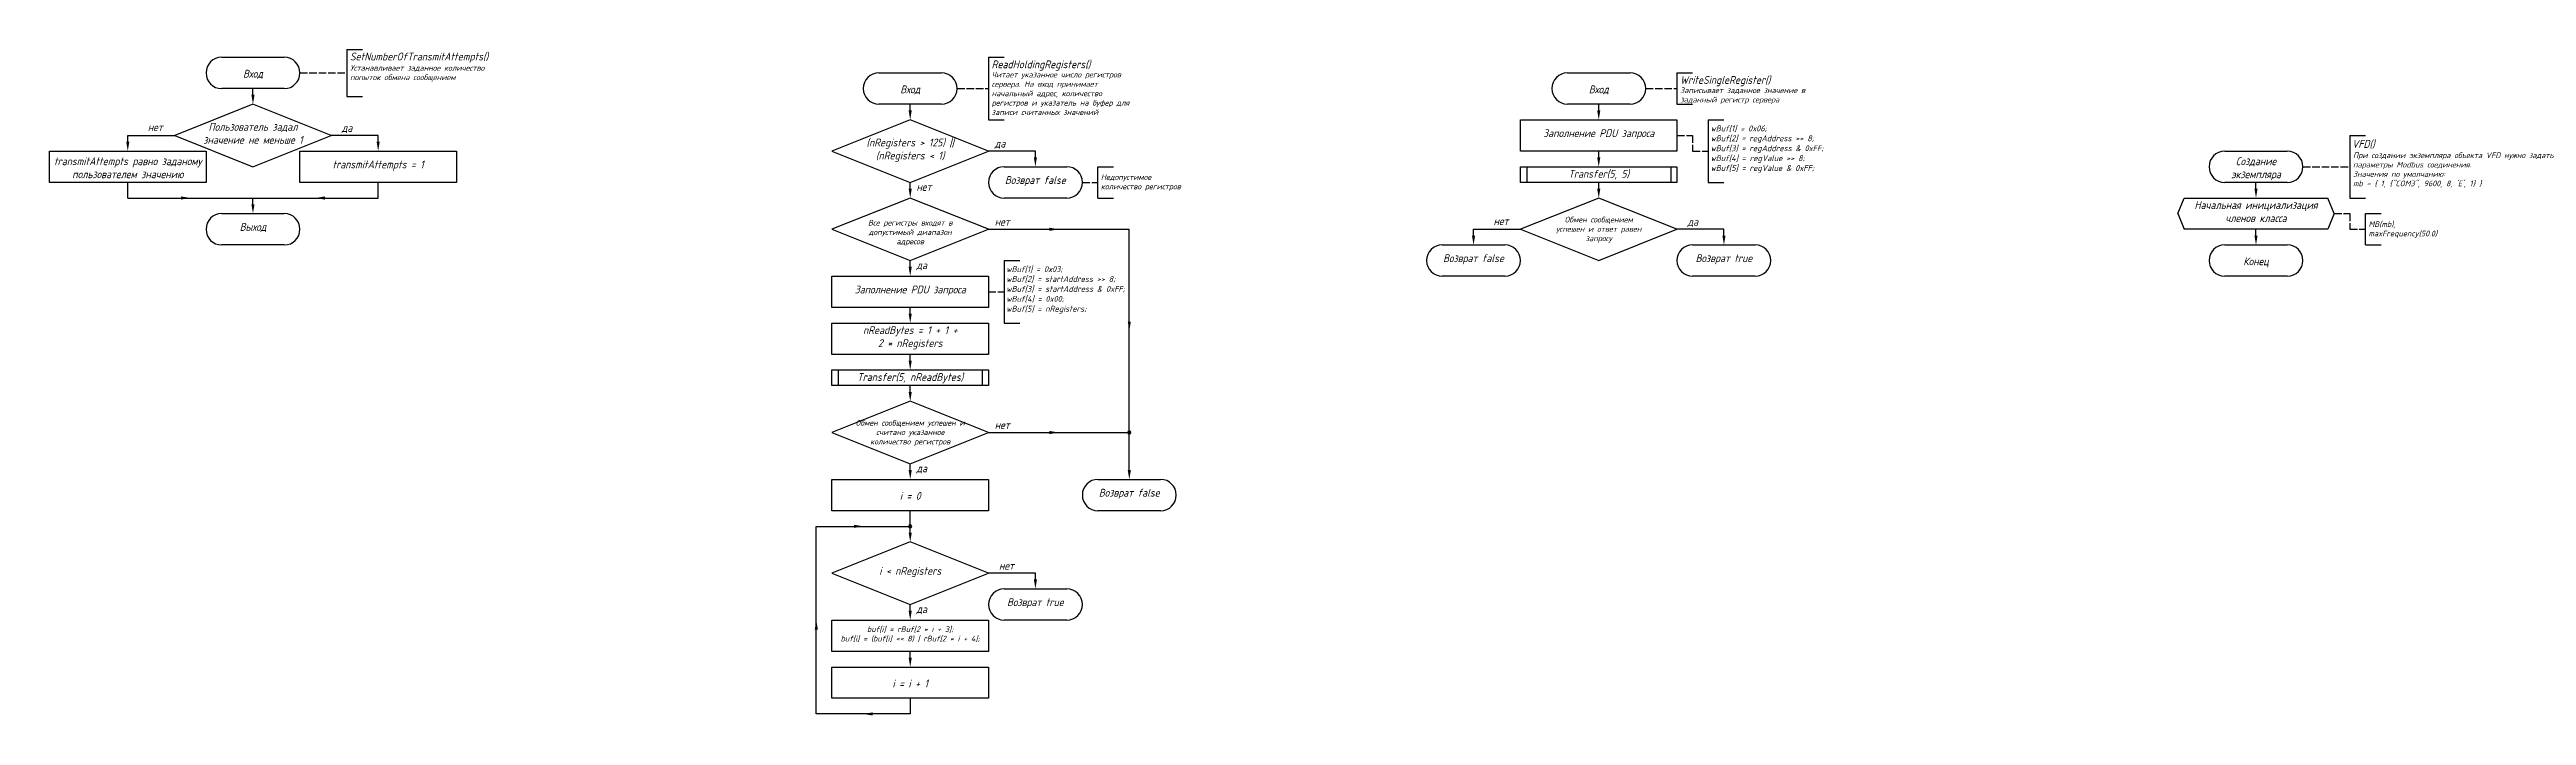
# Model space of a CAD drawing. Header units: millimetres. Extents: x -10 to 7940, y -346 to 297.
# Drawn here: x 4005 to 4796, y 60 to 272 of the extents above; entities that cross this region are included whole.
import ezdxf

# ---------------------------------------------------------------- set-up
doc = ezdxf.new("R2010")
doc.units = ezdxf.units.MM
doc.linetypes.add('ACAD_ISO02W100', pattern=[15, 12, -3])
doc.layers.add('С_обычная', color=7, linetype='Continuous', lineweight=30)
doc.layers.add('С_Штриховые', color=7, linetype='ACAD_ISO02W100', lineweight=30)
doc.styles.add('Гост', font='isocpeur.ttf', dxfattribs={"width": 0.9, "oblique": 15})

# ---------------------------------------------------------------- blocks, each defined once
blk = doc.blocks.new('A$C232F50DB')
at = {"layer": 'С_обычная'}
for p, q in [((-2.95, -0.36), (17.05, -0.36)), ((17.05, -10.36), (-2.95, -10.36))]:
    blk.add_line(p, q, dxfattribs=at)
for centre, start, end in [((-2.95, -5.36), 90, 270), ((17.05, -5.36), 270, 90)]:
    blk.add_arc(centre, 5, start, end, dxfattribs=at)
blk = doc.blocks.new('A$C38F65341')
at = {"layer": 'С_обычная'}
h = blk.add_hatch(color=256, dxfattribs=at)
h.dxf.hatch_style = 1
h.paths.add_polyline_path([(0.5, 0, 1), (-0.5, 0, 1)])
blk.add_circle((0, 0), 0.5, dxfattribs=at)

msp = doc.modelspace()

# ---------------------------------------------------------------- linework, layer by layer
at = {"layer": 'С_обычная'}
for p, q in [((4060, 270), (4080, 270)), ((4100, 272.5), (4105, 272.5)), ((4100, 272.5), (4100, 257.5)), ((4305, 270), (4310, 270)), ((4305, 270), (4305, 250)), ((4270, 265), (4290, 265)), ((4490, 265), (4510, 265)), ((4525, 265), (4530, 265)), ((4525, 265), (4525, 255)), ((4070, 255), (4045, 245)), ((4080, 260), (4060, 260)), ((4070, 258), (4070, 260)), ((4095, 245), (4070, 255)), ((4100, 257.5), (4105, 257.5)), ((4290, 255), (4270, 255)), ((4280, 253), (4280, 255)), ((4510, 255), (4490, 255)), ((4500, 253), (4500, 255)), ((4525, 255), (4530, 255)), ((4280, 250), (4255, 240)), ((4305, 240), (4280, 250)), ((4305, 250), (4310, 250)), ((4475, 250), (4525, 250)), ((4475, 240), (4475, 250)), ((4525, 250), (4525, 240)), ((4535, 250), (4535, 230)), ((4535, 250), (4540, 250)), ((4005, 240), (4055, 240)), ((4005, 230), (4005, 240)), ((4030, 243), (4030, 245)), ((4030, 245), (4045, 245)), ((4045, 245), (4070, 235)), ((4055, 240), (4055, 230)), ((4070, 235), (4095, 245)), ((4085, 240), (4135, 240)), ((4085, 230), (4085, 240)), ((4110, 245), (4095, 245)), ((4110, 243), (4110, 245)), ((4135, 240), (4135, 230)), ((4255, 240), (4280, 230)), ((4280, 230), (4305, 240)), ((4320, 240), (4305, 240)), ((4320, 238), (4320, 240)), ((4525, 240), (4475, 240)), ((4500, 238), (4500, 240)), ((4700, 240), (4720, 240)), ((4740, 245), (4745, 245)), ((4740, 245), (4740, 225)), ((4055, 230), (4005, 230)), ((4030, 225), (4030, 230)), ((4135, 230), (4085, 230)), ((4110, 225), (4110, 230)), ((4280, 228), (4280, 230)), ((4340, 235), (4345, 235)), ((4340, 225), (4340, 235)), ((4475, 235), (4525, 235)), ((4475, 230), (4475, 235)), ((4525, 230), (4475, 230)), ((4477, 235), (4477, 230)), ((4500, 228), (4500, 230)), ((4523, 235), (4523, 230)), ((4525, 235), (4525, 230)), ((4535, 230), (4540, 230)), ((4720, 230), (4700, 230)), ((4710, 228), (4710, 230)), ((4030, 225), (4070, 225)), ((4070, 225), (4110, 225)), ((4070, 223), (4070, 225)), ((4280, 225), (4255, 215)), ((4305, 215), (4280, 225)), ((4340, 225), (4345, 225)), ((4500, 225), (4475, 215)), ((4525, 215), (4500, 225)), ((4685, 220), (4687, 225)), ((4687, 225), (4733, 225)), ((4735, 220), (4733, 225)), ((4740, 225), (4745, 225)), ((4255, 215), (4280, 205)), ((4280, 205), (4305, 215)), ((4305, 215), (4350, 215)), ((4350, 150), (4350, 215)), ((4460, 213), (4460, 215)), ((4460, 215), (4475, 215)), ((4475, 215), (4500, 205)), ((4500, 205), (4525, 215)), ((4540, 215), (4525, 215)), ((4540, 213), (4540, 215)), ((4685, 220), (4687, 215)), ((4733, 215), (4687, 215)), ((4710, 213), (4710, 215)), ((4735, 220), (4733, 215)), ((4745, 220), (4750, 220)), ((4745, 210), (4745, 220)), ((4700, 210), (4720, 210)), ((4745, 210), (4750, 210)), ((4255, 200), (4305, 200)), ((4255, 190), (4255, 200)), ((4280, 203), (4280, 205)), ((4305, 200), (4305, 190)), ((4310, 205), (4310, 185)), ((4310, 205), (4315, 205)), ((4720, 200), (4700, 200)), ((4305, 190), (4255, 190)), ((4280, 188), (4280, 190)), ((4255, 185), (4305, 185)), ((4255, 175), (4255, 185)), ((4305, 185), (4305, 175)), ((4310, 185), (4315, 185)), ((4305, 175), (4255, 175)), ((4280, 173), (4280, 175)), ((4255, 170), (4305, 170)), ((4255, 165), (4255, 170)), ((4257, 170), (4257, 165)), ((4303, 170), (4303, 165)), ((4305, 170), (4305, 165)), ((4305, 165), (4255, 165)), ((4280, 160), (4255, 150)), ((4280, 163), (4280, 165)), ((4305, 150), (4280, 160)), ((4255, 150), (4280, 140)), ((4280, 140), (4305, 150)), ((4305, 150), (4350, 150)), ((4350, 138), (4350, 150)), ((4255, 135), (4305, 135)), ((4255, 125), (4255, 135)), ((4280, 138), (4280, 140)), ((4305, 135), (4305, 125)), ((4250, 60), (4250, 120)), ((4250, 120), (4280, 120)), ((4305, 125), (4255, 125)), ((4280, 118), (4280, 125)), ((4280, 115), (4255, 105)), ((4305, 105), (4280, 115)), ((4255, 105), (4280, 95)), ((4280, 95), (4305, 105)), ((4320, 105), (4305, 105)), ((4320, 103), (4320, 105)), ((4280, 93), (4280, 95)), ((4255, 90), (4305, 90)), ((4255, 80), (4255, 90)), ((4305, 90), (4305, 80)), ((4305, 80), (4255, 80)), ((4280, 78), (4280, 80)), ((4255, 75), (4305, 75)), ((4255, 65), (4255, 75)), ((4305, 75), (4305, 65)), ((4305, 65), (4255, 65)), ((4280, 65), (4280, 60)), ((4280, 60), (4250, 60))]:
    msp.add_line(p, q, dxfattribs=at)
for centre, start, end in [((4060, 265), 90, 270), ((4080, 265), 270, 90), ((4270, 260), 90, 270), ((4290, 260), 270, 90), ((4490, 260), 90, 270), ((4510, 260), 270, 90), ((4700, 235), 90, 270), ((4720, 235), 270, 90), ((4700, 205), 90, 270), ((4720, 205), 270, 90)]:
    msp.add_arc(centre, 5, start, end, dxfattribs=at)
for points in [[(4070.5, 258), (4069.5, 258), (4070, 255)], [(4280.5, 253), (4279.5, 253), (4280, 250)], [(4500.5, 253), (4499.5, 253), (4500, 250)], [(4030.5, 243), (4029.5, 243), (4030, 240)], [(4109.5, 243), (4110.5, 243), (4110, 240)], [(4319.5, 238), (4320.5, 238), (4320, 235)], [(4500.5, 238), (4499.5, 238), (4500, 235)], [(4047, 225.5), (4047, 224.5), (4050, 225)], [(4069.5, 223), (4070.5, 223), (4070, 220)], [(4093, 225.5), (4093, 224.5), (4090, 225)], [(4280.5, 228), (4279.5, 228), (4280, 225)], [(4500.5, 228), (4499.5, 228), (4500, 225)], [(4710.5, 228), (4709.5, 228), (4710, 225)], [(4324.5, 214.5), (4324.5, 215.5), (4327.5, 215)], [(4460.5, 213), (4459.5, 213), (4460, 210)], [(4539.5, 213), (4540.5, 213), (4540, 210)], [(4710.5, 213), (4709.5, 213), (4710, 210)], [(4280.5, 203), (4279.5, 203), (4280, 200)], [(4280.5, 188), (4279.5, 188), (4280, 185)], [(4350.5, 185.5), (4349.5, 185.5), (4350, 182.5)], [(4280.5, 173), (4279.5, 173), (4280, 170)], [(4280.5, 163), (4279.5, 163), (4280, 160)], [(4324.5, 149.5), (4324.5, 150.5), (4327.5, 150)], [(4280.5, 138), (4279.5, 138), (4280, 135)], [(4350.5, 138), (4349.5, 138), (4350, 135)], [(4262, 119.5), (4262, 120.5), (4265, 120)], [(4280.5, 118), (4279.5, 118), (4280, 115)], [(4319.5, 103), (4320.5, 103), (4320, 100)], [(4249.5, 87), (4250.5, 87), (4250, 90)], [(4280.5, 93), (4279.5, 93), (4280, 90)], [(4280.5, 78), (4279.5, 78), (4280, 75)], [(4268, 59.5), (4268, 60.5), (4265, 60)]]:
    msp.add_solid(points, dxfattribs=at)
at = {"layer": 'С_Штриховые', "ltscale": 0.2}
for p, q in [((4085, 265), (4100, 265)), ((4295, 260), (4305, 260)), ((4515, 260), (4525, 260)), ((4525, 245), (4530, 245)), ((4530, 245), (4530, 240)), ((4530, 240), (4535, 240)), ((4335, 230), (4340, 230)), ((4725, 235), (4740, 235)), ((4735, 220), (4740, 220)), ((4740, 220), (4740, 215)), ((4740, 215), (4745, 215)), ((4305, 195), (4310, 195))]:
    msp.add_line(p, q, dxfattribs=at)

# ---------------------------------------------------------------- block references
at = {"layer": 'С_обычная'}
for p in [(4312.95, 235.36), (4062.95, 220.36), (4452.95, 210.36), (4532.95, 210.36), (4342.95, 135.36), (4312.95, 100.36)]:
    msp.add_blockref('A$C232F50DB', p, dxfattribs=at)
at = {"layer": 'С_обычная', "xscale": -1, "rotation": 1.143636425560146e-05}
for p in [(4350, 150), (4280, 120)]:
    msp.add_blockref('A$C38F65341', p, dxfattribs=at)

# ---------------------------------------------------------------- texts
at = {"layer": 'С_обычная', "style": 'Гост'}
for s, width, heights, insert, char_height, attachment_point in [('SetNumberOfTransmitAttempts()', 32, [0], (4101, 271.5), 2.5, 1), ('ReadHoldingRegisters()', 33.4069, [3.31], (4306, 269), 2.5, 1), ('Вход', 21.8632, [7.93], (4070, 266), 2.5, 2), ('WriteSingleRegister()', 33.4069, [3.31], (4526, 264), 2.5, 1), ('Вход', 21.8632, [7.93], (4280, 261), 2.5, 2), ('Вход', 21.8632, [7.93], (4500, 261), 2.5, 2), ('нет', 11, [0], (4036.39, 248.88), 2.5, 1), ('Пользователь задал значение не меньше 1', 35.8459, [10.08], (4070, 249), 2.5, 2), ('Заполнение PDU запроса', 88.9142, [10.23], (4500, 247), 2.5, 2), ('transmitAttempts равно заданому пользователем значению', 56.7989, [8.48], (4030, 238), 2.5, 2), ('(nRegisters > 125) || (nRegisters < 1)', 36.9873, [8.92], (4280, 244), 2.5, 2), ('Создание экземпляра', 21.8632, [7.93], (4710, 238), 2.5, 2), ('VFD()', 32, [0], (4740.68, 243.54), 2.5, 1), ('transmitAttempts = 1', 88.9142, [10.23], (4110, 237), 2.5, 2), ('Возврат false', 27.6622, [0], (4320, 232), 2.5, 2), ('Transfer(5, 5)', 59, [0], (4500, 234), 2.5, 2), ('нет', 8.1152, [3.77], (4282, 229.79), 2.5, 1), ('Начальная инициализация членов класса', 39.2707, [20.38], (4710, 224), 2.5, 2), ('Выход', 27.6622, [0], (4070, 217), 2.5, 2), ('Все регистры входят в допустимый диапазон адресов', 30.102, [17.96], (4280, 218), 1.8, 2), ('нет', 11, [0], (4466.39, 218.88), 2.5, 1), ('Обмен сообщением успешен и ответ равен запросу', 27.051, [17.96], (4500, 219), 1.8, 2), ('Возврат false', 27.6622, [0], (4460, 207), 2.5, 2), ('Возврат true', 27.6622, [0], (4540, 207), 2.5, 2), ('Конец', 21.8632, [7.93], (4710, 206), 2.5, 2), ('да', 8.1152, [3.77], (4282, 204.79), 2.5, 1), ('Заполнение PDU запроса', 88.9142, [10.23], (4280, 197), 2.5, 2), ('nReadBytes = 1 + 1 + 2 * nRegisters', 32.7006, [9.94], (4280, 184), 2.5, 2), ('Transfer(5, nReadBytes)', 59, [0], (4280, 169), 2.5, 2), ('Обмен сообщением успешен и считано указанное количество регистров', 30.102, [17.96], (4280, 154), 1.8, 2), ('да', 8.1152, [3.77], (4282, 139.79), 2.5, 1), ('i = 0', 32.7006, [9.94], (4280, 131), 2.5, 2), ('Возврат false', 27.6622, [0], (4350, 132), 2.5, 2), ('i < nRegisters', 36.9873, [8.92], (4280, 107), 2.5, 2), ('Возврат true', 27.6622, [0], (4320, 97), 2.5, 2), ('buf[i] = rBuf[2 * i + 3];\\Pbuf[i] = (buf[i] << 8) | rBuf[2 * i + 4];', 64.2843, [9.94], (4280, 88), 1.8, 2), ('да', 8.1152, [3.77], (4282, 94.79), 2.5, 1), ('i = i + 1', 32.7006, [9.94], (4280, 71), 2.5, 2)]:
    msp.add_mtext_dynamic_manual_height_columns(s, width=width, gutter_width=17.5, heights=heights, dxfattribs=dict(at, insert=insert, char_height=char_height, attachment_point=attachment_point))
at = {"layer": 'С_обычная', "attachment_point": 1, "style": 'Гост'}
for s, insert, char_height, width in [('Устанавливает заданное количество попыток обмена сообщением', (4101.03, 267.5), 1.8, 36.9734), ('Читает указанное число регистров сервера. На вход принимает начальный адрес, количество регистров и указатель на буфер для записи считанных значений', (4306.03, 265.36), 1.8, 38.5404), ('Записывает заданное значение в заданный регистр сервера', (4526.03, 260.36), 1.8, 38.5404), ('wBuf[1] = 0x06;\\PwBuf[2] = regAddress >> 8;\\PwBuf[3] = regAddress & 0xFF;\\PwBuf[4] = regValue >> 8;\\PwBuf[5] = regValue & 0xFF;', (4535.68, 248.21), 1.9, 58.223), ('При создании экземпляра объекта VFD нужно задать параметры Modbus соединения.\\PЗначения по умолчанию:\\Pmb = \\{ 1, \\{"COM3", 9600, 8, \'E\', 1\\} \\}', (4741, 239.57), 1.8, 55.4223), ('Недопустимое количество регистров', (4340.9, 232.59), 1.8, 24.3881), ('MB(mb),\\PmaxFrequency(50.0)', (4745.96, 217.55), 1.8, 33.3013), ('wBuf[1] = 0x03;\\PwBuf[2] = startAddress >> 8;\\PwBuf[3] = startAddress & 0xFF;\\PwBuf[4] = 0x00;\\PwBuf[5] = nRegisters;', (4310.68, 203.21), 1.9, 58.223)]:
    msp.add_mtext(s, dxfattribs=dict(at, insert=insert, char_height=char_height, width=width))
at = {"layer": 'С_обычная', "char_height": 2.5, "attachment_point": 1, "rotation": 0.00001, "style": 'Гост'}
for s, insert in [('да', (4098.37, 248.65)), ('да', (4307, 243.65)), ('нет', (4307, 218.65)), ('да', (4528.37, 218.65)), ('нет', (4307, 153.65)), ('нет', (4308.37, 108.65))]:
    msp.add_mtext_dynamic_manual_height_columns(s, width=11, gutter_width=17.5, heights=[0], dxfattribs=dict(at, insert=insert))

doc.saveas('drawing.dxf')
